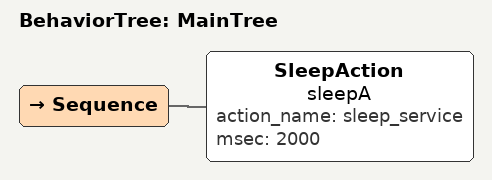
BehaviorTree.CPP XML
<?xml version="1.0" encoding="UTF-8"?>
<root BTCPP_format="4">
    <BehaviorTree ID="MainTree">
      <Sequence>
        <SleepAction name="sleepA" action_name="sleep_service" msec="2000"/>
      </Sequence>
    </BehaviorTree>
  </root>
